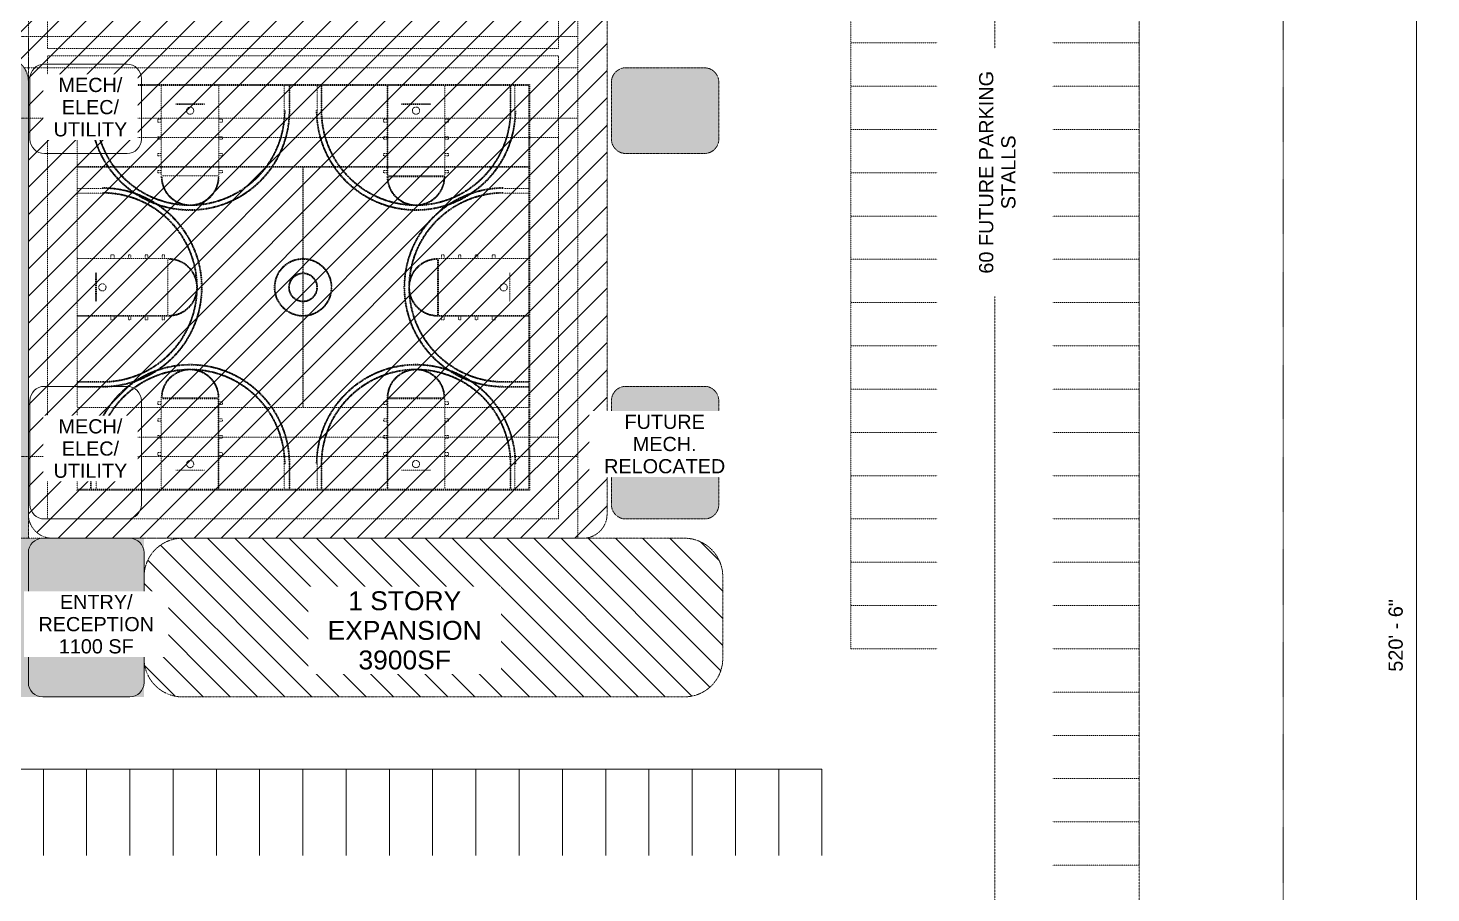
# Model space of a CAD drawing. Header units: inches. Extents: x 15868 to 47478, y -26121 to 7059.
# Drawn here: x 25975 to 29478, y -23235 to -21077 of the extents above; entities that cross this region are included whole.
import ezdxf

# ---------------------------------------------------------------- set-up
doc = ezdxf.new("R2010")
doc.units = ezdxf.units.IN
doc.header["$MEASUREMENT"] = 0
for name, pattern in [('Center', [1.25, 0.25, -0.1875, 0.625, -0.1875]), ('Dash 1_16_', [0.125, 0.0625, -0.0625]), ('Hidden', [0.28125, 0.1875, -0.09375]), ('Hidden 1_8_', [0.1875, 0.125, -0.0625])]:
    doc.linetypes.add(name, pattern=pattern)
for name, color, linetype, lineweight in [('A-ANNO-DIMS', 211, 'Continuous', 9), ('A-ANNO-DIMS-384', 211, 'Continuous', 9), ('A-DETL', 90, 'Continuous', 9), ('A-DETL-GENF', 92, 'Continuous', 9), ('A-DETL-HDLN', 90, 'Hidden 1_8_', 9), ('A-DETL-WIDE', 214, 'Continuous', 15), ('G-ANNO-TEXT', 231, 'Continuous', 9), ('L-SITE', 91, 'Continuous', 9)]:
    doc.layers.add(name, color=color, linetype=linetype, lineweight=lineweight)
doc.styles.add('Arial', font='arial.ttf', dxfattribs={"height": 35.407186})
doc.styles.add('Arial_2', font='arial.ttf', dxfattribs={"height": 47.209581})
doc.dimstyles.new('Linear_-_3_32__Arial', dxfattribs={"dimscale": 12, "dimtxt": 36, "dimasz": 4, "dimexe": 3, "dimexo": 2, "dimgap": 2, "dimtad": 1, "dimdec": 0, "dimzin": 1, "dimdsep": 46, "dimlunit": 4, "dimtxsty": 'Arial', "dimblk1": 'OBLIQUE', "dimblk2": 'OBLIQUE', "dimsah": 1, "dimcen": 0.09, "dimdle": 3, "dimazin": 0, "dimtfac": 1, "dimtdec": 4, "dimtix": 1, "dimtmove": 0, "dimatfit": 3, "dimfxl": 1, "dimtvp": 1, "dimtfill": 1, "dimfrac": 2, "dimtolj": 1, "dimtzin": 0, "dimarcsym": 2})

# ---------------------------------------------------------------- blocks, each defined once
blk = doc.blocks.new('Parking_Stall_Multiple - Parking_Stall_Multiple-312000-Level 1')
at = {"layer": 'L-SITE'}
for p, q in [((0, 0), (0, -108)), ((0, 0), (216, 0)), ((0, -108), (0, -216)), ((0, -108), (216, -108)), ((0, -108), (216, -108)), ((0, -216), (0, -324)), ((0, -216), (216, -216)), ((0, -216), (216, -216)), ((0, -324), (0, -432)), ((0, -324), (216, -324)), ((0, -324), (216, -324)), ((0, -432), (0, -540)), ((0, -432), (216, -432)), ((0, -432), (216, -432)), ((0, -540), (0, -648)), ((0, -540), (216, -540)), ((0, -540), (216, -540)), ((0, -648), (0, -756)), ((0, -648), (216, -648)), ((0, -648), (216, -648)), ((0, -756), (0, -864)), ((0, -756), (216, -756)), ((0, -756), (216, -756)), ((0, -864), (0, -972)), ((0, -864), (216, -864)), ((0, -864), (216, -864)), ((0, -972), (0, -1080)), ((0, -972), (216, -972)), ((0, -972), (216, -972)), ((0, -1080), (0, -1188)), ((0, -1080), (216, -1080)), ((0, -1080), (216, -1080)), ((0, -1188), (0, -1296)), ((0, -1188), (216, -1188)), ((0, -1188), (216, -1188)), ((0, -1296), (0, -1404)), ((0, -1296), (216, -1296)), ((0, -1296), (216, -1296)), ((0, -1404), (0, -1512)), ((0, -1404), (216, -1404)), ((0, -1404), (216, -1404)), ((0, -1512), (0, -1620)), ((0, -1512), (216, -1512)), ((0, -1512), (216, -1512)), ((0, -1620), (0, -1728)), ((0, -1620), (216, -1620)), ((0, -1620), (216, -1620)), ((0, -1728), (0, -1836)), ((0, -1728), (216, -1728)), ((0, -1728), (216, -1728)), ((0, -1836), (0, -1944)), ((0, -1836), (216, -1836)), ((0, -1836), (216, -1836)), ((0, -1944), (0, -2052)), ((0, -1944), (216, -1944)), ((0, -1944), (216, -1944))]:
    blk.add_line(p, q, dxfattribs=at)
blk = doc.blocks.new('Parking_Stall_Multiple - Parking_Stall_Multiple-365141-Level 1')
at = {"layer": 'L-SITE', "linetype": 'Dash 1_16_'}
for p, q in [((0, 0), (0, -108)), ((0, 0), (216, 0)), ((0, -108), (0, -216)), ((0, -108), (216, -108)), ((0, -108), (216, -108)), ((0, -216), (0, -324)), ((0, -216), (216, -216)), ((0, -216), (216, -216)), ((0, -324), (0, -432)), ((0, -324), (216, -324)), ((0, -324), (216, -324)), ((0, -432), (0, -540)), ((0, -432), (216, -432)), ((0, -432), (216, -432)), ((0, -540), (0, -648)), ((0, -540), (216, -540)), ((0, -540), (216, -540)), ((0, -648), (0, -756)), ((0, -648), (216, -648)), ((0, -648), (216, -648)), ((0, -756), (0, -864)), ((0, -756), (216, -756)), ((0, -756), (216, -756)), ((0, -864), (0, -972)), ((0, -864), (216, -864)), ((0, -864), (216, -864)), ((0, -972), (0, -1080)), ((0, -972), (216, -972)), ((0, -972), (216, -972)), ((0, -1080), (0, -1188)), ((0, -1080), (216, -1080)), ((0, -1080), (216, -1080)), ((0, -1188), (0, -1296)), ((0, -1188), (216, -1188)), ((0, -1188), (216, -1188)), ((0, -1296), (0, -1404)), ((0, -1296), (216, -1296)), ((0, -1296), (216, -1296)), ((0, -1404), (0, -1512)), ((0, -1404), (216, -1404)), ((0, -1404), (216, -1404)), ((0, -1512), (0, -1620)), ((0, -1512), (216, -1512)), ((0, -1512), (216, -1512)), ((0, -1620), (0, -1728)), ((0, -1620), (216, -1620)), ((0, -1620), (216, -1620)), ((0, -1728), (0, -1836)), ((0, -1728), (216, -1728)), ((0, -1728), (216, -1728)), ((0, -1836), (0, -1944)), ((0, -1836), (216, -1836)), ((0, -1836), (216, -1836)), ((0, -1944), (0, -2052)), ((0, -1944), (216, -1944)), ((0, -1944), (216, -1944)), ((0, -2052), (0, -2160)), ((0, -2052), (216, -2052)), ((0, -2052), (216, -2052)), ((0, -2160), (0, -2268)), ((0, -2160), (216, -2160)), ((0, -2160), (216, -2160)), ((0, -2268), (0, -2376)), ((0, -2268), (216, -2268)), ((0, -2268), (216, -2268)), ((0, -2376), (0, -2484)), ((0, -2376), (216, -2376)), ((0, -2376), (216, -2376)), ((0, -2484), (0, -2592)), ((0, -2484), (216, -2484)), ((0, -2484), (216, -2484)), ((0, -2592), (0, -2700)), ((0, -2592), (216, -2592)), ((0, -2592), (216, -2592)), ((0, -2700), (0, -2808)), ((0, -2700), (216, -2700)), ((0, -2700), (216, -2700)), ((0, -2808), (0, -2916)), ((0, -2808), (216, -2808)), ((0, -2808), (216, -2808)), ((0, -2916), (216, -2916))]:
    blk.add_line(p, q, dxfattribs=at)
blk = doc.blocks.new('Parking_Stall_Multiple - Parking_Stall_Multiple-364940-Level 1')
at = {"layer": 'L-SITE', "linetype": 'Dash 1_16_'}
for p, q in [((0, 3348), (0, 3456)), ((0, 3456), (216, 3456)), ((0, 3348), (216, 3348)), ((0, 3240), (0, 3348)), ((0, 3348), (216, 3348)), ((0, 3240), (216, 3240)), ((0, 3132), (0, 3240)), ((0, 3240), (216, 3240)), ((0, 3132), (216, 3132)), ((0, 3024), (0, 3132)), ((0, 3132), (216, 3132)), ((0, 3024), (216, 3024)), ((0, 2916), (0, 3024)), ((0, 3024), (216, 3024)), ((0, 2916), (216, 2916)), ((0, 2808), (0, 2916)), ((0, 2916), (216, 2916)), ((0, 2808), (216, 2808)), ((0, 2700), (0, 2808)), ((0, 2808), (216, 2808)), ((0, 2700), (216, 2700)), ((0, 2592), (0, 2700)), ((0, 2700), (216, 2700)), ((0, 2592), (216, 2592)), ((0, 2484), (0, 2592)), ((0, 2592), (216, 2592)), ((0, 2484), (216, 2484)), ((0, 2376), (0, 2484)), ((0, 2484), (216, 2484)), ((0, 2376), (216, 2376)), ((0, 2268), (0, 2376)), ((0, 2376), (216, 2376)), ((0, 2268), (216, 2268)), ((0, 2160), (0, 2268)), ((0, 2268), (216, 2268)), ((0, 2160), (216, 2160)), ((0, 2052), (0, 2160)), ((0, 2160), (216, 2160)), ((0, 2052), (216, 2052)), ((0, 1944), (0, 2052)), ((0, 2052), (216, 2052)), ((0, 1944), (216, 1944)), ((0, 1836), (0, 1944)), ((0, 1944), (216, 1944)), ((0, 1836), (216, 1836)), ((0, 1728), (0, 1836)), ((0, 1836), (216, 1836)), ((0, 1728), (216, 1728)), ((0, 1620), (0, 1728)), ((0, 1728), (216, 1728)), ((0, 1620), (216, 1620)), ((0, 1512), (0, 1620)), ((0, 1620), (216, 1620)), ((0, 1512), (216, 1512)), ((0, 1404), (0, 1512)), ((0, 1512), (216, 1512)), ((0, 1404), (216, 1404)), ((0, 1296), (0, 1404)), ((0, 1404), (216, 1404)), ((0, 1296), (216, 1296)), ((0, 1188), (0, 1296)), ((0, 1296), (216, 1296)), ((0, 1188), (216, 1188)), ((0, 1080), (0, 1188)), ((0, 1188), (216, 1188)), ((0, 1080), (216, 1080)), ((0, 972), (0, 1080)), ((0, 1080), (216, 1080)), ((0, 972), (216, 972)), ((0, 864), (0, 972)), ((0, 972), (216, 972)), ((0, 864), (216, 864)), ((0, 756), (0, 864)), ((0, 864), (216, 864)), ((0, 756), (216, 756)), ((0, 648), (0, 756)), ((0, 756), (216, 756)), ((0, 648), (216, 648)), ((0, 540), (0, 648)), ((0, 648), (216, 648)), ((0, 540), (216, 540)), ((0, 432), (0, 540)), ((0, 540), (216, 540)), ((0, 432), (216, 432)), ((0, 324), (0, 432)), ((0, 432), (216, 432)), ((0, 324), (216, 324)), ((0, 216), (0, 324)), ((0, 324), (216, 324)), ((0, 216), (216, 216)), ((0, 108), (0, 216)), ((0, 216), (216, 216)), ((0, 108), (216, 108)), ((0, 0), (0, 108)), ((0, 108), (216, 108)), ((0, 0), (216, 0))]:
    blk.add_line(p, q, dxfattribs=at)
blk = doc.blocks.new('DIMBLOCK1-Level 1')
at = {"layer": 'A-ANNO-DIMS-384'}
for p, q in [((29441.8, -19434.1), (29441.8, -25752.4)), ((29133, -19470.1), (29477.8, -19470.1)), ((29441.8, -19470.1), (29133, -19470.1)), ((29133, -25716.4), (29477.8, -25716.4)), ((29441.8, -25716.4), (29133, -25716.4))]:
    blk.add_line(p, q, dxfattribs=at)
at = {"layer": 'A-ANNO-DIMS-384', "lineweight": 50}
for p, q in [((29441.8, -19470.1), (29417.8, -19446.1)), ((29441.8, -19470.1), (29465.8, -19494.1)), ((29441.8, -25716.4), (29417.8, -25692.4)), ((29441.8, -25716.4), (29465.8, -25740.4))]:
    blk.add_line(p, q, dxfattribs=at)
at = {"layer": 'A-ANNO-DIMS-384', "color": 0, "insert": (29371.9, -22683.2), "char_height": 35.41, "width": 216, "attachment_point": 1, "rotation": 90, "line_spacing_factor": 0.938532, "style": 'Arial', "bg_fill": 3, "box_fill_scale": 1.25, "bg_fill_color": 0, "bg_fill_transparency": 0}
blk.add_mtext('520\' - 6"', dxfattribs=at)
blk = doc.blocks.new('_Oblique')
at = {"color": 0, "linetype": 'ByBlock', "lineweight": -2}
blk.add_line((-0.5, -0.5), (0.5, 0.5), dxfattribs=at)

msp = doc.modelspace()

# ---------------------------------------------------------------- hatches: boundary and pattern name
at = {"layer": 'A-DETL-GENF'}
h = msp.add_hatch(dxfattribs=at)
h.set_pattern_fill('FP_1', color=9, style=0, pattern_type=2)
h.set_pattern_definition([(45, (0, 0), (-33.941125, 33.941125), [])])
h.paths.add_polyline_path([(26232.1, -22350.1), (27360.4, -22350.1), (27365.6, -22349.8), (27370.8, -22349.1), (27375.9, -22348), (27380.9, -22346.4), (27385.7, -22344.4), (27390.4, -22342), (27394.8, -22339.2), (27399, -22336), (27402.8, -22332.5), (27406.4, -22328.6), (27409.5, -22324.5), (27412.4, -22320.1), (27414.8, -22315.4), (27416.8, -22310.6), (27418.3, -22305.6), (27419.5, -22300.5), (27420.2, -22295.3), (27420.4, -22290.1), (27420.4, -20010.1), (27420.2, -20004.8), (27419.5, -19999.6), (27418.3, -19994.5), (27416.8, -19989.5), (27414.8, -19984.7), (27412.4, -19980.1), (27409.5, -19975.6), (27406.4, -19971.5), (27402.8, -19967.6), (27399, -19964.1), (27394.8, -19960.9), (27390.4, -19958.1), (27385.7, -19955.7), (27380.9, -19953.7), (27375.9, -19952.1), (27370.8, -19951), (27365.6, -19950.3), (27360.4, -19950.1), (22856.4, -19950.1), (22851.2, -19950.3), (22846, -19951), (22840.9, -19952.1), (22835.9, -19953.7), (22831, -19955.7), (22826.4, -19958.1), (22822, -19960.9), (22817.8, -19964.1), (22814, -19967.6), (22810.4, -19971.5), (22807.2, -19975.6), (22804.4, -19980.1), (22802, -19984.7), (22800, -19989.5), (22798.4, -19994.5), (22797.3, -19999.6), (22796.6, -20004.8), (22796.4, -20010.1), (22796.4, -21090.1), (22796.6, -21095.3), (22797.3, -21100.5), (22798.4, -21105.6), (22800, -21110.6), (22802, -21115.4), (22804.4, -21120.1), (22807.2, -21124.5), (22810.4, -21128.6), (22814, -21132.5), (22817.8, -21136), (22822.5, -21139.5), (22826.7, -21142.2), (22832.4, -21145), (22835.9, -21146.4), (22840.9, -21148), (22846, -21149.1), (22851.2, -21149.8), (22856.4, -21150.1), (25915.4, -21150.1), (25920.6, -21150.3), (25925.8, -21151), (25930.9, -21152.1), (25935.9, -21153.7), (25940.7, -21155.7), (25945.4, -21158.1), (25949.8, -21160.9), (25954, -21164.1), (25957.8, -21167.6), (25961.4, -21171.5), (25964.5, -21175.6), (25967.4, -21180.1), (25969.8, -21184.7), (25971.8, -21189.5), (25973.3, -21194.5), (25974.5, -21199.6), (25975.2, -21204.8), (25975.4, -21210.1), (25975.4, -22290.1), (25975.6, -22295.3), (25976.3, -22300.5), (25977.4, -22305.6), (25979, -22310.6), (25981, -22315.4), (25983.4, -22320.1), (25986.2, -22324.5), (25989.4, -22328.6), (25993, -22332.5), (25996.8, -22336), (26001, -22339.2), (26005.4, -22342), (26010, -22344.4), (26014.9, -22346.4), (26019.9, -22348), (26025, -22349.1), (26030.2, -22349.8), (26035.4, -22350.1), (26228.4, -22350.1)], flags=0)
for points in [[(24636.3, -22746.1), (26264.4, -22746.1), (26264.4, -22350.1), (25975.4, -22350.1), (25975.4, -21210.1), (25975.2, -21204.8), (25974.5, -21199.6), (25973.3, -21194.5), (25971.8, -21189.5), (25969.8, -21184.7), (25967.4, -21180.1), (25964.5, -21175.6), (25961.4, -21171.5), (25957.8, -21167.6), (25954, -21164.1), (25949.8, -21160.9), (25945.4, -21158.1), (25940.7, -21155.7), (25935.9, -21153.7), (25930.9, -21152.1), (25925.8, -21151), (25920.6, -21150.3), (25915.4, -21150.1), (22796.4, -21150.1), (22796.4, -20190.1), (22388.4, -20190.1), (22388.4, -22746.1), (24633.7, -22746.1)], [(27467.4, -21390.1), (27663.5, -21390.1), (27667.5, -21389.8), (27671.5, -21389.2), (27675.3, -21388), (27679.1, -21386.5), (27682.6, -21384.5), (27685.9, -21382.2), (27688.9, -21379.5), (27691.6, -21376.5), (27693.9, -21373.2), (27695.9, -21369.7), (27697.4, -21365.9), (27698.6, -21362.1), (27699.2, -21358.1), (27699.5, -21354.1), (27699.5, -21212.1), (27699.2, -21208), (27698.6, -21204), (27697.4, -21200.2), (27695.9, -21196.4), (27693.9, -21192.9), (27691.6, -21189.6), (27688.9, -21186.6), (27685.9, -21183.9), (27682.6, -21181.6), (27679.1, -21179.6), (27675.3, -21178.1), (27671.5, -21177), (27667.5, -21176.3), (27663.5, -21176.1), (27467.4, -21176.1), (27463.4, -21176.3), (27459.4, -21177), (27455.5, -21178.1), (27451.8, -21179.6), (27448.2, -21181.6), (27444.9, -21183.9), (27441.9, -21186.6), (27439.2, -21189.6), (27436.9, -21192.9), (27435, -21196.4), (27433.4, -21200.2), (27432.3, -21204), (27431.6, -21208), (27431.4, -21212.1), (27431.4, -21354.1), (27431.6, -21358.1), (27432.3, -21362.1), (27433.4, -21365.9), (27435, -21369.7), (27436.9, -21373.2), (27439.2, -21376.5), (27441.9, -21379.5), (27444.9, -21382.2), (27448.2, -21384.5), (27451.8, -21386.5), (27455.5, -21388), (27459.4, -21389.2), (27463.4, -21389.8)], [(27613.4, -22302.1), (27663.5, -22302.1), (27667.5, -22301.8), (27671.5, -22301.2), (27675.3, -22300), (27679.1, -22298.5), (27682.6, -22296.5), (27685.9, -22294.2), (27688.9, -22291.5), (27691.6, -22288.5), (27693.9, -22285.2), (27695.9, -22281.7), (27697.4, -22277.9), (27698.6, -22274.1), (27699.2, -22270.1), (27699.5, -22266.1), (27699.5, -22007.1), (27699.2, -22003), (27698.6, -21999), (27697.4, -21995.2), (27695.9, -21991.4), (27693.9, -21987.9), (27691.6, -21984.6), (27688.9, -21981.6), (27685.9, -21978.9), (27682.6, -21976.6), (27679.1, -21974.6), (27675.3, -21973.1), (27671.5, -21972), (27667.5, -21971.3), (27663.5, -21971.1), (27467.4, -21971.1), (27463.4, -21971.3), (27459.4, -21972), (27455.5, -21973.1), (27451.8, -21974.6), (27448.2, -21976.6), (27444.9, -21978.9), (27441.9, -21981.6), (27439.2, -21984.6), (27436.9, -21987.9), (27435, -21991.4), (27433.4, -21995.2), (27432.3, -21999), (27431.6, -22003), (27431.4, -22007.1), (27431.5, -22268.6), (27431.7, -22270.5), (27432.7, -22275.4), (27433.4, -22277.9), (27435, -22281.7), (27436.9, -22285.2), (27439.2, -22288.5), (27441.9, -22291.5), (27444.9, -22294.2), (27448.2, -22296.5), (27451.8, -22298.5), (27456, -22300.2), (27459.4, -22301.2), (27463.4, -22301.8), (27467.4, -22302.1), (27607.4, -22302.1)]]:
    msp.add_hatch(color=7, dxfattribs=at).paths.add_polyline_path(points, flags=0)
h = msp.add_hatch(dxfattribs=at)
h.set_pattern_fill('FP_2', color=9, style=0, pattern_type=2)
h.set_pattern_definition([(135, (0, 0), (-33.941125, -33.941125), [])])
h.paths.add_polyline_path([(27613.4, -22746.1), (27620.2, -22745.8), (27627.1, -22745.1), (27633.8, -22743.9), (27640.4, -22742.2), (27646.9, -22740), (27653.3, -22737.4), (27659.4, -22734.3), (27665.3, -22730.8), (27670.9, -22726.9), (27676.3, -22722.6), (27681.3, -22717.9), (27685.9, -22712.9), (27690.2, -22707.6), (27694.2, -22702), (27697.6, -22696.1), (27700.7, -22689.9), (27703.3, -22683.6), (27705.5, -22677.1), (27707.4, -22669.2), (27708.4, -22663.7), (27709.1, -22656.9), (27709.4, -22650.1), (27709.4, -22446.1), (27709.1, -22439.2), (27708.4, -22432.4), (27707.2, -22425.6), (27705.5, -22419), (27703.3, -22412.5), (27700.7, -22406.2), (27697.6, -22400), (27694.2, -22394.2), (27690.2, -22388.5), (27685.9, -22383.2), (27681.3, -22378.2), (27676.3, -22373.5), (27670.9, -22369.2), (27665.3, -22365.3), (27659.4, -22361.8), (27653.3, -22358.7), (27646.9, -22356.1), (27640.4, -22353.9), (27633.8, -22352.2), (27627.1, -22351), (27620.2, -22350.3), (27613.4, -22350.1), (26360.4, -22350.1), (26353.5, -22350.3), (26346.7, -22351), (26340, -22352.2), (26333.3, -22353.9), (26326.8, -22356.1), (26320.5, -22358.7), (26314.4, -22361.8), (26308.5, -22365.3), (26301.3, -22370.4), (26297.5, -22373.5), (26292.5, -22378.2), (26287.3, -22383.9), (26283.4, -22388.8), (26279.6, -22394.2), (26276.1, -22400), (26273.1, -22406.2), (26270.4, -22412.5), (26268.2, -22419.5), (26266.6, -22425.6), (26265.4, -22432.4), (26264.6, -22439.2), (26264.4, -22446.1), (26264.4, -22650.1), (26264.6, -22656.9), (26265.4, -22663.7), (26266.6, -22670.6), (26268.3, -22677.1), (26270.4, -22683.6), (26273.1, -22689.9), (26277, -22697.5), (26279.6, -22702), (26283.5, -22707.6), (26287.8, -22712.9), (26292.6, -22718.1), (26297.5, -22722.6), (26302.9, -22726.9), (26308.5, -22730.8), (26314.4, -22734.3), (26320.5, -22737.4), (26326.8, -22740), (26333.3, -22742.2), (26340, -22743.9), (26346.7, -22745.1), (26353.5, -22745.8), (26360.4, -22746.1), (27335.5, -22746.1)], flags=0)

# ---------------------------------------------------------------- linework, layer by layer
at = {"layer": 'A-DETL', "linetype": 'Center', "lineweight": 15}
msp.add_line((29109, -19470.1), (29109, -25716.4), dxfattribs=at)
at = {"layer": 'A-DETL', "linetype": 'Hidden', "lineweight": 15}
for p, q in [((28749, -19710.1), (28749, -25564.5)), ((28389, -20190.1), (28389, -25533))]:
    msp.add_line(p, q, dxfattribs=at)
at = {"layer": 'A-DETL', "linetype": 'Dash 1_16_'}
for p, q in [((26095.4, -21218.1), (27227.4, -21218.1)), ((26097.4, -21422.1), (26097.4, -21220.1)), ((26097.4, -21220.1), (27225.4, -21220.1)), ((26130.4, -21283.1), (26130.4, -21220.1)), ((26132.4, -21283.1), (26132.4, -21220.1)), ((26144.4, -21283.1), (26144.4, -21220.1)), ((26307.4, -21448.1), (26307.4, -21220.1)), ((26451.4, -21448.1), (26451.4, -21220.1)), ((26614.4, -21283.1), (26614.4, -21220.1)), ((26626.4, -21283.1), (26626.4, -21220.1)), ((26628.4, -21283.1), (26628.4, -21220.1)), ((26696.4, -21283.1), (26696.4, -21220.1)), ((26706.4, -21283.1), (26706.4, -21220.1)), ((26708.4, -21283.1), (26708.4, -21220.1)), ((26871.4, -21448.1), (26871.4, -21220.1)), ((26873.4, -21446.1), (26873.4, -21220.1)), ((27015.4, -21448.1), (27015.4, -21220.1)), ((27178.4, -21283.1), (27178.4, -21220.1)), ((27180.4, -21283.1), (27180.4, -21220.1)), ((27190.4, -21283.1), (27190.4, -21220.1)), ((27225.4, -21422.1), (27225.4, -21220.1)), ((27227.4, -21422.1), (27227.4, -21218.1)), ((26343.4, -21266.1), (26415.4, -21266.1)), ((26343.4, -21268.1), (26415.4, -21268.1)), ((26979.4, -21266.1), (26907.4, -21266.1)), ((26979.4, -21268.1), (26907.4, -21268.1)), ((26307.4, -21304.1), (26298.4, -21304.1)), ((26298.4, -21312.1), (26298.4, -21304.1)), ((26307.4, -21312.1), (26298.4, -21312.1)), ((26451.4, -21304.1), (26460.4, -21304.1)), ((26451.4, -21312.1), (26460.4, -21312.1)), ((26460.4, -21312.1), (26460.4, -21304.1)), ((26871.4, -21304.1), (26862.4, -21304.1)), ((26862.4, -21312.1), (26862.4, -21304.1)), ((26871.4, -21312.1), (26862.4, -21312.1)), ((27015.4, -21304.1), (27024.4, -21304.1)), ((27015.4, -21312.1), (27024.4, -21312.1)), ((27024.4, -21312.1), (27024.4, -21304.1)), ((26307.4, -21348.1), (26298.4, -21348.1)), ((26298.4, -21354.1), (26298.4, -21348.1)), ((26307.4, -21354.1), (26298.4, -21354.1)), ((26451.4, -21348.1), (26460.4, -21348.1)), ((26451.4, -21354.1), (26460.4, -21354.1)), ((26460.4, -21354.1), (26460.4, -21348.1)), ((26871.4, -21348.1), (26862.4, -21348.1)), ((26862.4, -21354.1), (26862.4, -21348.1)), ((26871.4, -21354.1), (26862.4, -21354.1)), ((27015.4, -21348.1), (27024.4, -21348.1)), ((27015.4, -21354.1), (27024.4, -21354.1)), ((27024.4, -21354.1), (27024.4, -21348.1)), ((26307.4, -21390.1), (26298.4, -21390.1)), ((26298.4, -21396.1), (26298.4, -21390.1)), ((26307.4, -21396.1), (26298.4, -21396.1)), ((26451.4, -21390.1), (26460.4, -21390.1)), ((26451.4, -21396.1), (26460.4, -21396.1)), ((26460.4, -21396.1), (26460.4, -21390.1)), ((26871.4, -21390.1), (26862.4, -21390.1)), ((26862.4, -21396.1), (26862.4, -21390.1)), ((26871.4, -21396.1), (26862.4, -21396.1)), ((27015.4, -21390.1), (27024.4, -21390.1)), ((27015.4, -21396.1), (27024.4, -21396.1)), ((27024.4, -21396.1), (27024.4, -21390.1)), ((27227.4, -21422.1), (26095.4, -21422.1)), ((26097.4, -21424.1), (26097.4, -22024.1)), ((27225.4, -21424.1), (26097.4, -21424.1)), ((26307.4, -21432.1), (26298.4, -21432.1)), ((26298.4, -21438.1), (26298.4, -21432.1)), ((26307.4, -21438.1), (26298.4, -21438.1)), ((26451.4, -21432.1), (26460.4, -21432.1)), ((26451.4, -21438.1), (26460.4, -21438.1)), ((26460.4, -21438.1), (26460.4, -21432.1)), ((26660.4, -21424.1), (26660.4, -22024.1)), ((26661.4, -21424.1), (26661.4, -22024.1)), ((26871.4, -21432.1), (26862.4, -21432.1)), ((26862.4, -21438.1), (26862.4, -21432.1)), ((26871.4, -21438.1), (26862.4, -21438.1)), ((27015.4, -21432.1), (27024.4, -21432.1)), ((27015.4, -21438.1), (27024.4, -21438.1)), ((27024.4, -21438.1), (27024.4, -21432.1)), ((27225.4, -22024.1), (27225.4, -21424.1)), ((27227.4, -22026.1), (27227.4, -21422.1)), ((26309.4, -21446.1), (26449.4, -21446.1)), ((27013.4, -21446.1), (26873.4, -21446.1)), ((27013.4, -21448.1), (26873.4, -21448.1)), ((26160.4, -21477.1), (26097.4, -21477.1)), ((26160.4, -21489.1), (26097.4, -21489.1)), ((27162.4, -21477.1), (27225.4, -21477.1)), ((27162.4, -21489.1), (27225.4, -21489.1)), ((26181.4, -21652.1), (26181.4, -21643.1)), ((26189.4, -21643.1), (26181.4, -21643.1)), ((26189.4, -21652.1), (26189.4, -21643.1)), ((26225.4, -21652.1), (26225.4, -21643.1)), ((26231.4, -21643.1), (26225.4, -21643.1)), ((26231.4, -21652.1), (26231.4, -21643.1)), ((26267.4, -21652.1), (26267.4, -21643.1)), ((26273.4, -21643.1), (26267.4, -21643.1)), ((26273.4, -21652.1), (26273.4, -21643.1)), ((26309.4, -21652.1), (26309.4, -21643.1)), ((26315.4, -21643.1), (26309.4, -21643.1)), ((26315.4, -21652.1), (26315.4, -21643.1)), ((27007.4, -21643.1), (27013.4, -21643.1)), ((27007.4, -21652.1), (27007.4, -21643.1)), ((27013.4, -21652.1), (27013.4, -21643.1)), ((27049.4, -21643.1), (27055.4, -21643.1)), ((27049.4, -21652.1), (27049.4, -21643.1)), ((27055.4, -21652.1), (27055.4, -21643.1)), ((27091.4, -21643.1), (27097.4, -21643.1)), ((27091.4, -21652.1), (27091.4, -21643.1)), ((27097.4, -21652.1), (27097.4, -21643.1)), ((27133.4, -21643.1), (27141.4, -21643.1)), ((27133.4, -21652.1), (27133.4, -21643.1)), ((27141.4, -21652.1), (27141.4, -21643.1)), ((26325.4, -21652.1), (26097.4, -21652.1)), ((26323.4, -21794.1), (26323.4, -21654.1)), ((26997.4, -21652.1), (27225.4, -21652.1)), ((26997.4, -21794.1), (26997.4, -21654.1)), ((26999.4, -21794.1), (26999.4, -21654.1)), ((26143.4, -21760.1), (26143.4, -21688.1)), ((26145.4, -21760.1), (26145.4, -21688.1)), ((27177.4, -21760.1), (27177.4, -21688.1)), ((26323.4, -21794.1), (26097.4, -21794.1)), ((26325.4, -21796.1), (26097.4, -21796.1)), ((26181.4, -21796.1), (26181.4, -21805.1)), ((26189.4, -21805.1), (26181.4, -21805.1)), ((26189.4, -21796.1), (26189.4, -21805.1)), ((26225.4, -21796.1), (26225.4, -21805.1)), ((26231.4, -21805.1), (26225.4, -21805.1)), ((26231.4, -21796.1), (26231.4, -21805.1)), ((26267.4, -21796.1), (26267.4, -21805.1)), ((26273.4, -21805.1), (26267.4, -21805.1)), ((26273.4, -21796.1), (26273.4, -21805.1)), ((26309.4, -21796.1), (26309.4, -21805.1)), ((26315.4, -21805.1), (26309.4, -21805.1)), ((26315.4, -21796.1), (26315.4, -21805.1)), ((26997.4, -21796.1), (27225.4, -21796.1)), ((26999.4, -21794.1), (27225.4, -21794.1)), ((27007.4, -21796.1), (27007.4, -21805.1)), ((27007.4, -21805.1), (27013.4, -21805.1)), ((27013.4, -21796.1), (27013.4, -21805.1)), ((27049.4, -21796.1), (27049.4, -21805.1)), ((27049.4, -21805.1), (27055.4, -21805.1)), ((27055.4, -21796.1), (27055.4, -21805.1)), ((27091.4, -21796.1), (27091.4, -21805.1)), ((27091.4, -21805.1), (27097.4, -21805.1)), ((27097.4, -21796.1), (27097.4, -21805.1)), ((27133.4, -21796.1), (27133.4, -21805.1)), ((27133.4, -21805.1), (27141.4, -21805.1)), ((27141.4, -21796.1), (27141.4, -21805.1)), ((26160.4, -21959.1), (26097.4, -21959.1)), ((26160.4, -21961.1), (26097.4, -21961.1)), ((27162.4, -21959.1), (27225.4, -21959.1)), ((27162.4, -21961.1), (27225.4, -21961.1)), ((26160.4, -21971.1), (26097.4, -21971.1)), ((26160.4, -21973.1), (26097.4, -21973.1)), ((27162.4, -21971.1), (27225.4, -21971.1)), ((27162.4, -21973.1), (27225.4, -21973.1)), ((26097.4, -22024.1), (27225.4, -22024.1)), ((26097.4, -22026.1), (26097.4, -22228.1)), ((26298.4, -22010.1), (26298.4, -22016.1)), ((26307.4, -22010.1), (26298.4, -22010.1)), ((26307.4, -22016.1), (26298.4, -22016.1)), ((26307.4, -22000.1), (26307.4, -22228.1)), ((26309.4, -22000.1), (26449.4, -22000.1)), ((26309.4, -22002.1), (26449.4, -22002.1)), ((26449.4, -22002.1), (26449.4, -22228.1)), ((26451.4, -22000.1), (26451.4, -22228.1)), ((26451.4, -22010.1), (26460.4, -22010.1)), ((26451.4, -22016.1), (26460.4, -22016.1)), ((26460.4, -22010.1), (26460.4, -22016.1)), ((26862.4, -22010.1), (26862.4, -22016.1)), ((26871.4, -22010.1), (26862.4, -22010.1)), ((26871.4, -22016.1), (26862.4, -22016.1)), ((26871.4, -22000.1), (26871.4, -22228.1)), ((27013.4, -22000.1), (26873.4, -22000.1)), ((27013.4, -22002.1), (26873.4, -22002.1)), ((26873.4, -22002.1), (26873.4, -22228.1)), ((27015.4, -22000.1), (27015.4, -22228.1)), ((27015.4, -22010.1), (27024.4, -22010.1)), ((27015.4, -22016.1), (27024.4, -22016.1)), ((27024.4, -22010.1), (27024.4, -22016.1)), ((27225.4, -22026.1), (27225.4, -22228.1)), ((27227.4, -22026.1), (27227.4, -22230.1)), ((26298.4, -22052.1), (26298.4, -22058.1)), ((26307.4, -22052.1), (26298.4, -22052.1)), ((26307.4, -22058.1), (26298.4, -22058.1)), ((26451.4, -22052.1), (26460.4, -22052.1)), ((26451.4, -22058.1), (26460.4, -22058.1)), ((26460.4, -22052.1), (26460.4, -22058.1)), ((26862.4, -22052.1), (26862.4, -22058.1)), ((26871.4, -22052.1), (26862.4, -22052.1)), ((26871.4, -22058.1), (26862.4, -22058.1)), ((27015.4, -22052.1), (27024.4, -22052.1)), ((27015.4, -22058.1), (27024.4, -22058.1)), ((27024.4, -22052.1), (27024.4, -22058.1)), ((26298.4, -22094.1), (26298.4, -22100.1)), ((26307.4, -22094.1), (26298.4, -22094.1)), ((26307.4, -22100.1), (26298.4, -22100.1)), ((26451.4, -22094.1), (26460.4, -22094.1)), ((26451.4, -22100.1), (26460.4, -22100.1)), ((26460.4, -22094.1), (26460.4, -22100.1)), ((26862.4, -22094.1), (26862.4, -22100.1)), ((26871.4, -22094.1), (26862.4, -22094.1)), ((26871.4, -22100.1), (26862.4, -22100.1)), ((27015.4, -22094.1), (27024.4, -22094.1)), ((27015.4, -22100.1), (27024.4, -22100.1)), ((27024.4, -22094.1), (27024.4, -22100.1)), ((26298.4, -22136.1), (26298.4, -22144.1)), ((26307.4, -22136.1), (26298.4, -22136.1)), ((26451.4, -22136.1), (26460.4, -22136.1)), ((26460.4, -22136.1), (26460.4, -22144.1)), ((26862.4, -22136.1), (26862.4, -22144.1)), ((26871.4, -22136.1), (26862.4, -22136.1)), ((27015.4, -22136.1), (27024.4, -22136.1)), ((27024.4, -22136.1), (27024.4, -22144.1)), ((26130.4, -22165.1), (26130.4, -22228.1)), ((26132.4, -22165.1), (26132.4, -22228.1)), ((26144.4, -22165.1), (26144.4, -22228.1)), ((26307.4, -22144.1), (26298.4, -22144.1)), ((26451.4, -22144.1), (26460.4, -22144.1)), ((26614.4, -22165.1), (26614.4, -22228.1)), ((26626.4, -22165.1), (26626.4, -22228.1)), ((26628.4, -22165.1), (26628.4, -22228.1)), ((26696.4, -22165.1), (26696.4, -22228.1)), ((26706.4, -22165.1), (26706.4, -22228.1)), ((26708.4, -22165.1), (26708.4, -22228.1)), ((26871.4, -22144.1), (26862.4, -22144.1)), ((27015.4, -22144.1), (27024.4, -22144.1)), ((27178.4, -22165.1), (27178.4, -22228.1)), ((27180.4, -22165.1), (27180.4, -22228.1)), ((27190.4, -22165.1), (27190.4, -22228.1)), ((26343.4, -22180.1), (26415.4, -22180.1)), ((26979.4, -22180.1), (26907.4, -22180.1)), ((26095.4, -22230.1), (27227.4, -22230.1)), ((26097.4, -22228.1), (27225.4, -22228.1))]:
    msp.add_line(p, q, dxfattribs=at)
for centre, radius in [((26379.4, -21283.1), 9), ((26943.4, -21283.1), 9), ((26661.4, -21724.1), 72), ((26661.4, -21724.1), 70), ((26160.4, -21724.1), 9), ((26661.4, -21724.1), 36), ((26661.4, -21724.1), 34), ((27162.4, -21724.1), 9), ((26379.4, -22165.1), 9), ((26943.4, -22165.1), 9)]:
    msp.add_circle(centre, radius, dxfattribs=at)
for centre, radius, start, end in [((26379.4, -21283.1), 249, 180, 270), ((26379.4, -21283.1), 247, 180, 270), ((26379.4, -21283.1), 237, 180, 270), ((26379.4, -21283.1), 235, 180, 270), ((26379.4, -21283.1), 247, 270, 0), ((26379.4, -21283.1), 249, 270, 0), ((26379.4, -21283.1), 235, 270, 0), ((26379.4, -21283.1), 237, 270, 0), ((26943.4, -21283.1), 249, 180, 270), ((26943.4, -21283.1), 247, 180, 270), ((26943.4, -21283.1), 237, 180, 270), ((26943.4, -21283.1), 235, 180, 270), ((26943.4, -21283.1), 247, 270, 0), ((26943.4, -21283.1), 249, 270, 0), ((26943.4, -21283.1), 235, 270, 0), ((26943.4, -21283.1), 237, 270, 0), ((26379.4, -21448.1), 72, 180, 0), ((26379.4, -21448.1), 70, 180, 0), ((26943.4, -21448.1), 72, 180, 360), ((26943.4, -21448.1), 70, 180, 0), ((26160.4, -21724.1), 249, 0, 90), ((26160.4, -21724.1), 247, 0, 90), ((26160.4, -21724.1), 237, 0, 90), ((26160.4, -21724.1), 235, 0, 90), ((27162.4, -21724.1), 249, 90, 180), ((27162.4, -21724.1), 247, 90, 180), ((27162.4, -21724.1), 237, 90, 180), ((27162.4, -21724.1), 235, 90, 180), ((26325.4, -21724.1), 72, 270, 90), ((26325.4, -21724.1), 70, 270, 90), ((26997.4, -21724.1), 72, 90, 270), ((26997.4, -21724.1), 70, 90, 270), ((26160.4, -21724.1), 247, 270, 0), ((26160.4, -21724.1), 249, 270, 0), ((26160.4, -21724.1), 235, 270, 0), ((26160.4, -21724.1), 237, 270, 0), ((27162.4, -21724.1), 249, 180, 270), ((27162.4, -21724.1), 247, 180, 270), ((27162.4, -21724.1), 237, 180, 270), ((27162.4, -21724.1), 235, 180, 270), ((26379.4, -22165.1), 249, 90, 180), ((26379.4, -22165.1), 247, 90, 180), ((26379.4, -22165.1), 237, 90, 180), ((26379.4, -22000.1), 72, 0, 180), ((26379.4, -22165.1), 249, 0, 90), ((26379.4, -22165.1), 247, 0, 90), ((26379.4, -22165.1), 237, 0, 90), ((26943.4, -22165.1), 249, 90, 180), ((26943.4, -22165.1), 247, 90, 180), ((26943.4, -22165.1), 237, 90, 180), ((26943.4, -22000.1), 72, 0, 180), ((26943.4, -22165.1), 249, 0, 90), ((26943.4, -22165.1), 247, 0, 90), ((26943.4, -22165.1), 237, 0, 90), ((26379.4, -22165.1), 235, 90, 180), ((26379.4, -22000.1), 70, 0, 180), ((26379.4, -22165.1), 235, 0, 90), ((26943.4, -22165.1), 235, 90, 180), ((26943.4, -22000.1), 70, 0, 180), ((26943.4, -22165.1), 235, 0, 90)]:
    msp.add_arc(centre, radius, start, end, dxfattribs=at)
at = {"layer": 'A-DETL-HDLN', "linetype": 'Dash 1_16_'}
for p, q in [((25975.4, -21176.1), (25975.4, -19950.1)), ((27347.4, -21176.1), (27347.4, -19961.5)), ((26023.4, -19972.1), (26023.4, -21128.1)), ((27299.4, -21128.1), (27299.4, -19972.1)), ((27347.4, -21098.1), (25975.4, -21098.1)), ((27347.4, -22350.1), (27347.4, -21098.1)), ((26023.4, -21128.1), (27299.4, -21128.1)), ((26023.4, -21146.1), (26023.4, -22302.1)), ((27299.4, -21146.1), (26023.4, -21146.1)), ((27299.4, -22302.1), (27299.4, -21146.1)), ((25964.8, -21176.1), (25975.4, -21176.1)), ((25975.4, -21176.1), (27347.4, -21176.1)), ((27347.4, -21302.1), (25975.4, -21302.1)), ((27299.4, -21350.1), (26023.4, -21350.1)), ((27299.4, -22098.1), (26023.4, -22098.1)), ((27347.4, -22146.1), (25975.4, -22146.1)), ((26023.4, -22302.1), (27299.4, -22302.1)), ((25975.4, -22350.1), (26035.4, -22350.1)), ((26035.4, -22350.1), (26360.4, -22350.1)), ((26360.4, -22350.1), (27347.4, -22350.1))]:
    msp.add_line(p, q, dxfattribs=at)
at = {"layer": 'A-DETL-HDLN'}
for p, q in [((27420.4, -22290.1), (27420.4, -20010.1)), ((25975.4, -21098.1), (24603.4, -21098.1)), ((25975.4, -22290.1), (25975.4, -21098.1)), ((27663.5, -21176.1), (27467.4, -21176.1)), ((25975.4, -21210.1), (25975.4, -22290.1)), ((27431.4, -21212.1), (27431.4, -21354.1)), ((27699.5, -21354.1), (27699.5, -21212.1)), ((25975.4, -21302.1), (24603.4, -21302.1)), ((27467.4, -21390.1), (27663.5, -21390.1)), ((27663.5, -21971.1), (27467.4, -21971.1)), ((27431.4, -22007.1), (27431.4, -22266.1)), ((27699.5, -22266.1), (27699.5, -22007.1)), ((25975.4, -22146.1), (24603.4, -22146.1)), ((25975.4, -22350.1), (25975.4, -22290.1)), ((27467.4, -22302.1), (27663.5, -22302.1)), ((24603.4, -22350.1), (25975.4, -22350.1)), ((26035.4, -22350.1), (26360.4, -22350.1)), ((26360.4, -22350.1), (27360.4, -22350.1)), ((27613.4, -22350.1), (26360.4, -22350.1)), ((26264.4, -22446.1), (26264.4, -22650.1)), ((27709.4, -22650.1), (27709.4, -22446.1)), ((26360.4, -22746.1), (27613.4, -22746.1))]:
    msp.add_line(p, q, dxfattribs=at)
for centre, radius, start, end in [((25915.4, -21210.1), 60, 0, 90), ((27467.4, -21212.1), 36, 90, 180), ((27663.5, -21212.1), 36, 0, 90), ((27467.4, -21354.1), 36, 180, 270), ((27663.5, -21354.1), 36, 270, 0), ((27467.4, -22007.1), 36, 90, 180), ((27663.5, -22007.1), 36, 0, 90), ((27467.4, -22266.1), 36, 180, 270), ((27663.5, -22266.1), 36, 270, 0), ((26035.4, -22290.1), 60, 180, 270), ((27360.4, -22290.1), 60, 270, 360), ((26360.4, -22446.1), 96, 90, 180), ((27613.4, -22446.1), 96, 0, 90), ((26360.4, -22650.1), 96, 180, 270), ((27613.4, -22650.1), 96, 270, 0)]:
    msp.add_arc(centre, radius, start, end, dxfattribs=at)
at = {"layer": 'A-DETL-WIDE'}
for p, q in [((26221.8, -21167.1), (26015.4, -21167.1)), ((25979.4, -21203.1), (25979.4, -21354.1)), ((26257.8, -21354.1), (26257.8, -21203.1)), ((26015.4, -21390.1), (26221.8, -21390.1)), ((26221.8, -21971.1), (26015.4, -21971.1)), ((25979.4, -22007.1), (25979.4, -22266.1)), ((26257.8, -22266.1), (26257.8, -22007.1)), ((26015.4, -22302.1), (26221.8, -22302.1)), ((26228.4, -22350.1), (26011.4, -22350.1)), ((25975.4, -22386.1), (25975.4, -22710.1)), ((26264.4, -22446.1), (26264.4, -22386.1)), ((26264.4, -22650.1), (26264.4, -22446.1)), ((26264.4, -22710.1), (26264.4, -22650.1)), ((26011.4, -22746.1), (26228.4, -22746.1))]:
    msp.add_line(p, q, dxfattribs=at)
for centre, start, end in [((26015.4, -21203.1), 90, 180), ((26221.8, -21203.1), 0, 90), ((26015.4, -21354.1), 180, 270), ((26221.8, -21354.1), 270, 0), ((26015.4, -22007.1), 90, 180), ((26221.8, -22007.1), 0, 90), ((26015.4, -22266.1), 180, 270), ((26221.8, -22266.1), 270, 0), ((26011.4, -22386.1), 90, 180), ((26228.4, -22386.1), 0, 90), ((26011.4, -22710.1), 180, 270), ((26228.4, -22710.1), 270, 0)]:
    msp.add_arc(centre, 36, start, end, dxfattribs=at)

# ---------------------------------------------------------------- block references
at = {"layer": 'L-SITE', "linetype": 'Dash 1_16_'}
msp.add_blockref('Parking_Stall_Multiple - Parking_Stall_Multiple-365141-Level 1', (28029, -19710.1), dxfattribs=at)
at = {"layer": 'L-SITE', "linetype": 'Dash 1_16_', "rotation": 180}
msp.add_blockref('Parking_Stall_Multiple - Parking_Stall_Multiple-364940-Level 1', (28749, -19710.1), dxfattribs=at)
at = {"layer": 'L-SITE', "rotation": 270.0000000000003}
msp.add_blockref('Parking_Stall_Multiple - Parking_Stall_Multiple-312000-Level 1', (27957, -22926.1), dxfattribs=at)

# ---------------------------------------------------------------- next in the draw order: texts
at = {"layer": 'G-ANNO-TEXT', "color": 7, "insert": (28349.5, -21437), "char_height": 35.407, "width": 601.344, "attachment_point": 2, "rotation": 90, "line_spacing_factor": 0.938532, "style": 'Arial', "bg_fill": 3, "box_fill_scale": 1.25, "bg_fill_color": 0, "bg_fill_transparency": 0}
msp.add_mtext('60 FUTURE PARKING\\PSTALLS', dxfattribs=at)
at = {"layer": 'G-ANNO-TEXT', "color": 7, "attachment_point": 2, "line_spacing_factor": 0.938532, "bg_fill": 3, "box_fill_scale": 1.25, "bg_fill_color": 0, "bg_fill_transparency": 0}
for s, insert, char_height, width, style in [('MECH/\\PELEC/\\PUTILITY\\P', (26130.4, -21201.2), 35.41, 218.16, 'Arial'), ('FUTURE\\PMECH.\\PRELOCATED', (27564.4, -22041.9), 35.41, 359.424, 'Arial'), ('MECH/\\PELEC/\\PUTILITY\\P', (26130.4, -22053.2), 35.41, 218.16, 'Arial'), ('ENTRY/\\PRECEPTION\\P1100 SF', (26144.9, -22491.4), 35.41, 343.008, 'Arial'), ('1 STORY\\PEXPANSION\\P3900SF', (26915.1, -22482.6), 47.21, 457.92, 'Arial_2')]:
    msp.add_mtext(s, dxfattribs=dict(at, insert=insert, char_height=char_height, width=width, style=style))

# ---------------------------------------------------------------- next in the draw order: dimensions: what is measured, and where the dimension line sits
at = {"layer": 'A-ANNO-DIMS'}
dim = msp.add_linear_dim(base=(29441.8, -25716.4), p1=(29109, -19470.1), p2=(29109, -25716.4), angle=90, dimstyle='Linear_-_3_32__Arial', override={"dimpost": '<>', "dimfxl": 6246.36}, dxfattribs=at)
dim.commit()
dim.dimension.update_dxf_attribs({"geometry": 'DIMBLOCK1-Level 1', "text_midpoint": (29399.7, -22593.2)})

doc.saveas('drawing.dxf')
